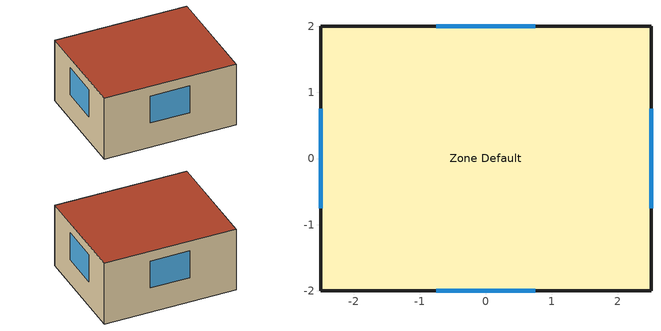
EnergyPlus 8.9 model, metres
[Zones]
Zone Default
 floor ground (Project ground floor): -2.5,-2 -2.5,2 2.5,2 2.5,-2 z0
 wall outside (Project wall): -2.5,2 2.5,2 / 2.5,-2 -2.5,-2 / 2.5,-2 2.5,2 / -2.5,2 -2.5,-2 z0:2.5
 window (1001): -0.75,2 0.75,2 / 0.75,-2 -0.75,-2 / 2.5,-0.75 2.5,0.75 / -2.5,0.75 -2.5,-0.75 z1:2.1
 roof outside (Project ground floor): 2.5,-2 2.5,2 -2.5,2 -2.5,-2 z2.5
[Site:Location]
FORTALEZA/PINTO_MAR: Latitude=-3.78; Longitude=-38.53; Time Zone=-3; Elevation {m}=25
[Site:GroundTemperature:BuildingSurface]
18, 18, 18, 18, 18, 18, 18, 18, 18, 18, 18, 18
[SizingPeriod:DesignDay] Day of Month=21; Daily Dry-Bulb Temperature Range {C}=8; Humidity Condition Type=WetBulb; Barometric Pressure {Pa}=101217; Rain Indicator=No; Snow Indicator=No; Solar Model Indicator=ASHRAEClearSky
Name | Month | Day Type | Maximum Dry-Bulb Temperature {C} | Wetbulb at Maximum Dry-Bulb{C} | Wind Speed {m/s} | Wind Direction {deg} | Daylight Saving Time Indicator | Sky Clearness
Summer Design Day | 2 | SummerDesignDay | 32 | 25 | 3 | 180 | Yes | 1
Winter Design Day | 7 | WinterDesignDay | 18 | 16 | 2 | 0 | No | 0
[Building]
Tropos3D Building: North Axis=0; Terrain=Suburbs; Loads Convergence Tolerance=.04; Temperature Convergence Tolerance=.4; Solar Distribution=FullExterior; Maximum number of warmup days=25; Minimum number of warmup days=6
[Material] Roughness=Rough; Thickness {m}=.1; Thermal Emittance=0.9
Name | Conductivity {w/m-K} | Density {kg/m3} | Specific Heat {J/kg-K} | Solar Absorptance | Visible Absorptance
Concrete | 1.13 | 2000 | 1000 | 0.6 | 0.6
Brick | 0.84 | 1700 | 800 | 0.7 | 0.7
[WindowMaterial:Glazing]
Clear3mm: Optical data type=SpectralAverage; Thickness {m}=.003; Solar transmittance at normal incidence=.837; Solar reflectance at normal incidence: front side=.075; Solar reflectance at normal incidence: back side=.075; Visible transmittance at normal incidence=.898; Visible reflectance at normal incidence: front side=.081; Visible reflectance at normal incidence: back side=.081; IR transmittance at normal incidence=0; IR emissivity: front side=.84; IR emissivity: back side=.84; Conductivity {W/m-K}=.9; Dirt Correction Factor=1
[WindowMaterial:Gas]
Air13mm: Gas type=Air; Thickness {m}=.013
[Construction]
Project wall: Brick
Project ground floor: Concrete
1001: Clear3mm, Air13mm, Clear3mm
[Zone]
Zone Default: Relative North (to building)=0; Zone Type=1; Zone multiplier=1; Zone volume=50; Floor Area=20; Zone inside convection algorithm=TARP; Part Of Total Floor Area=Yes
[Shading:Overhang:Projection]
Overhang South: Window or Door=Window South; Height above Window or Door {m}=0; Tilt Angle from Window/Door {deg}=90; Left extension from Window/Door Width {m}=0.6; Right extension from Window/Door Width {m}=0.8; Depth {m}=0.9
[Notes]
Generated automatically on 02/09/2025, 10:06:48
